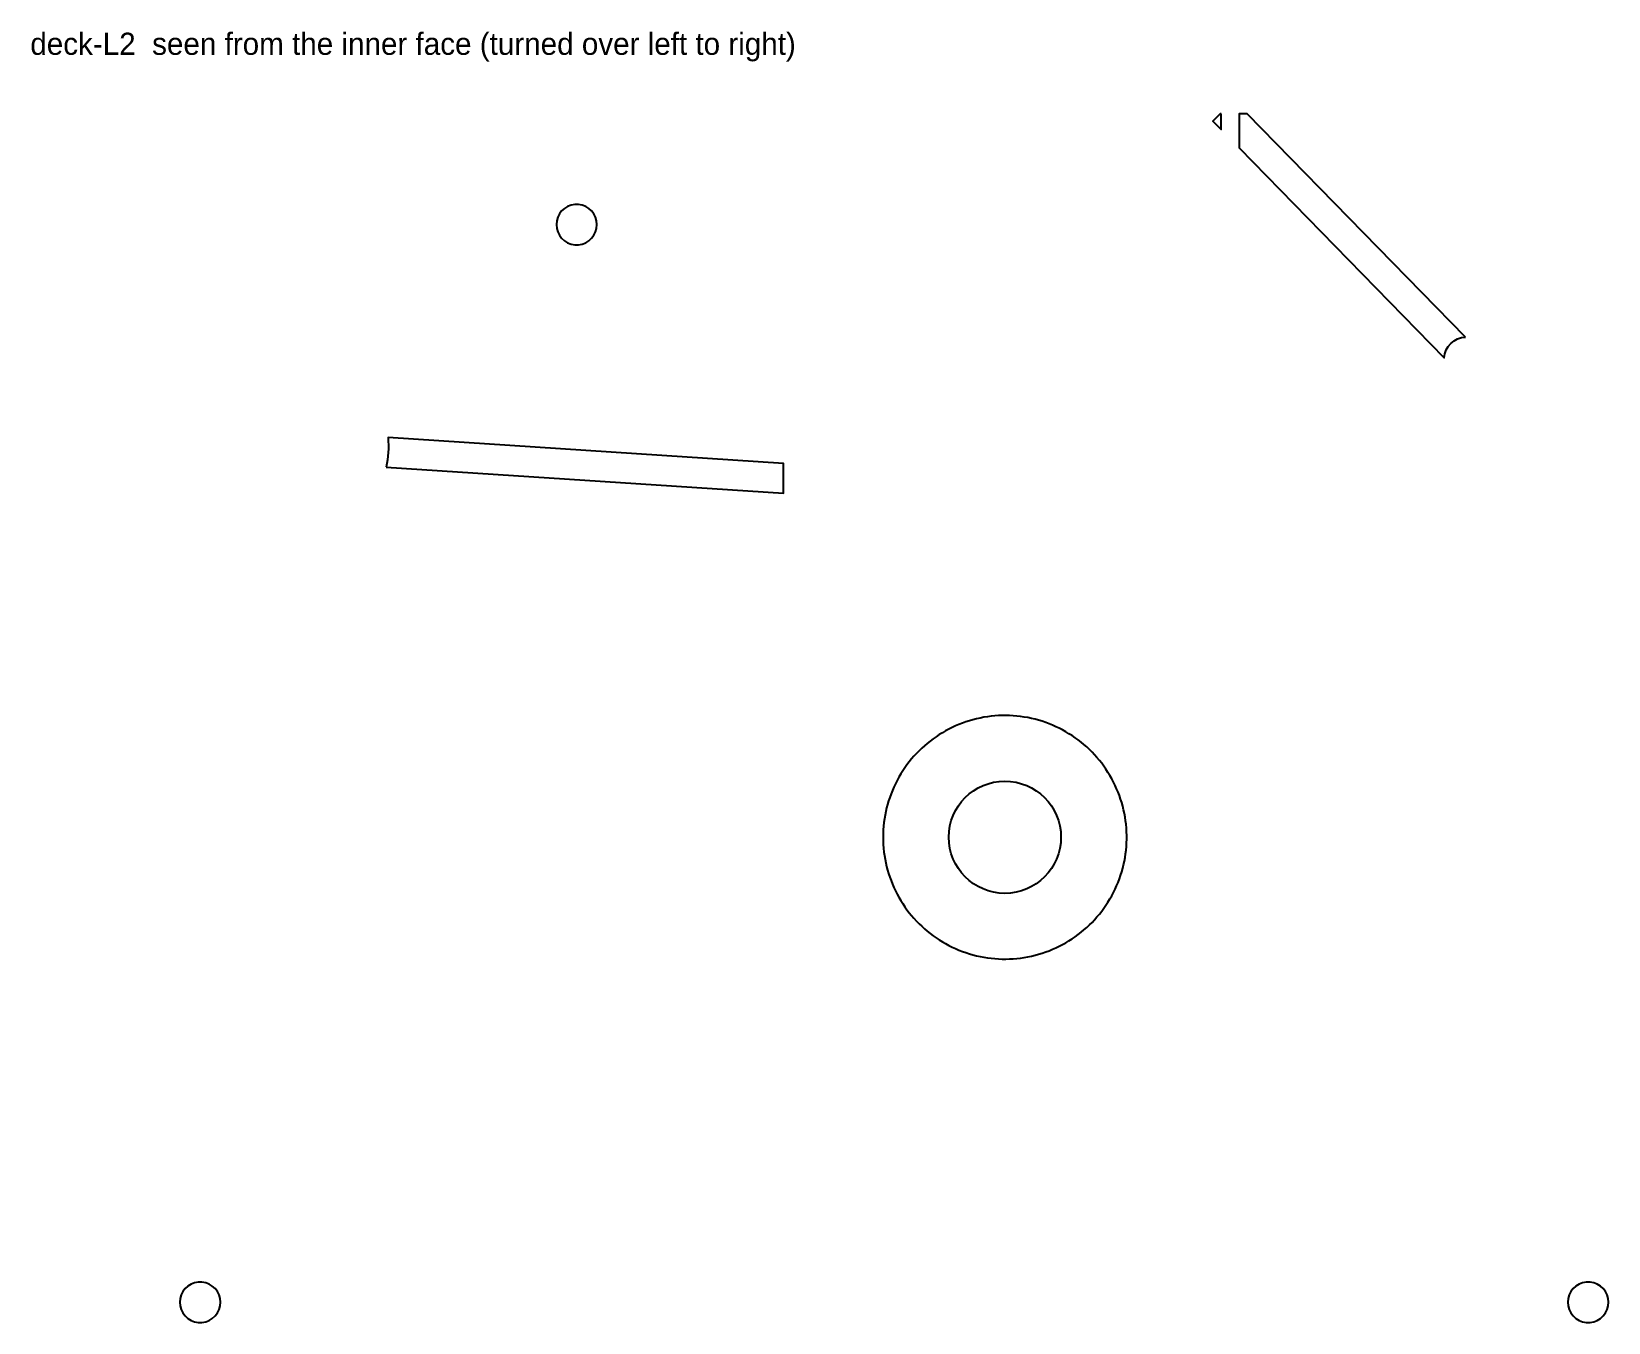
# Model space of a CAD drawing. Header units: millimetres. Extents: x 2 to 430, y 43 to 392.
import ezdxf

# ---------------------------------------------------------------- set-up
doc = ezdxf.new("R2010")
doc.units = ezdxf.units.MM
for name, color, linetype in [('NOTES', 7, 'Continuous'), ('POCKET_10MM_UNDERSIDE', 6, 'Continuous'), ('POCKET_11MM_UNDERSIDE', 6, 'Continuous'), ('POCKET_3MM_UNDERSIDE', 6, 'Continuous'), ('REF_THROUGH', 8, 'Continuous')]:
    doc.layers.add(name, color=color, linetype=linetype)

msp = doc.modelspace()

# ---------------------------------------------------------------- linework, layer by layer
at = {"layer": 'POCKET_10MM_UNDERSIDE'}
for points in [[(144.5, 340), (144.59, 338.99), (144.87, 338.01), (145.32, 337.1), (145.94, 336.29), (146.69, 335.61), (147.55, 335.08), (148.49, 334.71), (149.49, 334.52), (150.51, 334.52), (151.51, 334.71), (152.45, 335.08), (153.31, 335.61), (154.06, 336.29), (154.68, 337.1), (155.13, 338.01), (155.41, 338.99), (155.5, 340), (155.41, 341.01), (155.13, 341.99), (154.68, 342.9), (154.06, 343.71), (153.31, 344.39), (152.45, 344.92), (151.51, 345.29), (150.51, 345.48), (149.49, 345.48), (148.49, 345.29), (147.55, 344.92), (146.69, 344.39), (145.94, 343.71), (145.32, 342.9), (144.87, 341.99), (144.59, 341.01), (144.5, 340)], [(42.5, 48), (42.59, 46.99), (42.87, 46.01), (43.32, 45.1), (43.94, 44.29), (44.69, 43.61), (45.55, 43.08), (46.49, 42.71), (47.49, 42.52), (48.51, 42.52), (49.51, 42.71), (50.45, 43.08), (51.31, 43.61), (52.06, 44.29), (52.68, 45.1), (53.13, 46.01), (53.41, 46.99), (53.5, 48), (53.41, 49.01), (53.13, 49.99), (52.68, 50.9), (52.06, 51.71), (51.31, 52.39), (50.45, 52.92), (49.51, 53.29), (48.51, 53.48), (47.49, 53.48), (46.49, 53.29), (45.55, 52.92), (44.69, 52.39), (43.94, 51.71), (43.32, 50.9), (42.87, 49.99), (42.59, 49.01), (42.5, 48)], [(418.5, 48), (418.59, 46.99), (418.87, 46.01), (419.32, 45.1), (419.94, 44.29), (420.69, 43.61), (421.55, 43.08), (422.49, 42.71), (423.49, 42.52), (424.51, 42.52), (425.51, 42.71), (426.45, 43.08), (427.31, 43.61), (428.06, 44.29), (428.68, 45.1), (429.13, 46.01), (429.41, 46.99), (429.5, 48), (429.41, 49.01), (429.13, 49.99), (428.68, 50.9), (428.06, 51.71), (427.31, 52.39), (426.45, 52.92), (425.51, 53.29), (424.51, 53.48), (423.49, 53.48), (422.49, 53.29), (421.55, 52.92), (420.69, 52.39), (419.94, 51.71), (419.32, 50.9), (418.87, 49.99), (418.59, 49.01), (418.5, 48)]]:
    msp.add_lwpolyline(points, close=True, dxfattribs=at)
at = {"layer": 'POCKET_11MM_UNDERSIDE'}
msp.add_lwpolyline([(233, 174), (233.02, 173), (233.06, 172), (233.14, 171), (233.24, 170), (233.38, 169.01), (233.55, 168.02), (233.74, 167.04), (233.97, 166.07), (234.22, 165.1), (234.51, 164.14), (234.82, 163.19), (235.17, 162.24), (235.54, 161.31), (235.94, 160.39), (236.36, 159.49), (236.82, 158.6), (237.3, 157.72), (237.8, 156.85), (238.34, 156.01), (238.9, 155.17), (239.48, 154.36), (240.09, 153.56), (240.72, 152.79), (241.38, 152.03), (242.05, 151.29), (242.75, 150.58), (243.48, 149.88), (244.22, 149.21), (244.98, 148.56), (245.76, 147.93), (246.56, 147.33), (247.38, 146.75), (248.22, 146.2), (249.07, 145.67), (249.94, 145.17), (250.82, 144.7), (251.71, 144.25), (252.62, 143.83), (253.55, 143.44), (254.48, 143.08), (255.42, 142.74), (256.38, 142.43), (257.34, 142.16), (258.31, 141.91), (259.29, 141.69), (260.27, 141.5), (261.26, 141.34), (262.25, 141.21), (263.25, 141.11), (264.25, 141.05), (265.25, 141.01), (266.25, 141), (267.25, 141.02), (268.25, 141.08), (269.25, 141.16), (270.25, 141.27), (271.24, 141.42), (272.22, 141.59), (273.2, 141.8), (274.18, 142.03), (275.14, 142.29), (276.1, 142.58), (277.05, 142.91), (277.99, 143.26), (278.92, 143.63), (279.83, 144.04), (280.74, 144.47), (281.63, 144.93), (282.5, 145.42), (283.36, 145.94), (284.2, 146.47), (285.03, 147.04), (285.84, 147.63), (286.63, 148.24), (287.4, 148.88), (288.16, 149.54), (288.89, 150.23), (289.6, 150.93), (290.29, 151.66), (290.95, 152.41), (291.6, 153.17), (292.22, 153.96), (292.81, 154.77), (293.39, 155.59), (293.93, 156.43), (294.45, 157.28), (294.95, 158.15), (295.41, 159.04), (295.86, 159.94), (296.27, 160.85), (296.65, 161.78), (297.01, 162.71), (297.34, 163.66), (297.64, 164.62), (297.91, 165.58), (298.15, 166.55), (298.36, 167.53), (298.54, 168.52), (298.69, 169.51), (298.81, 170.5), (298.91, 171.5), (298.97, 172.5), (299, 173.5), (299, 174.5), (298.97, 175.5), (298.91, 176.5), (298.81, 177.5), (298.69, 178.49), (298.54, 179.48), (298.36, 180.47), (298.15, 181.45), (297.91, 182.42), (297.64, 183.38), (297.34, 184.34), (297.01, 185.29), (296.65, 186.22), (296.27, 187.15), (295.86, 188.06), (295.41, 188.96), (294.95, 189.85), (294.45, 190.72), (293.93, 191.57), (293.39, 192.41), (292.81, 193.23), (292.22, 194.04), (291.6, 194.83), (290.95, 195.59), (290.29, 196.34), (289.6, 197.07), (288.89, 197.77), (288.16, 198.46), (287.4, 199.12), (286.63, 199.76), (285.84, 200.37), (285.03, 200.96), (284.2, 201.53), (283.36, 202.06), (282.5, 202.58), (281.63, 203.07), (280.74, 203.53), (279.83, 203.96), (278.92, 204.37), (277.99, 204.74), (277.05, 205.09), (276.1, 205.42), (275.14, 205.71), (274.18, 205.97), (273.2, 206.2), (272.22, 206.41), (271.24, 206.58), (270.25, 206.73), (269.25, 206.84), (268.25, 206.92), (267.25, 206.98), (266.25, 207), (265.25, 206.99), (264.25, 206.95), (263.25, 206.89), (262.25, 206.79), (261.26, 206.66), (260.27, 206.5), (259.29, 206.31), (258.31, 206.09), (257.34, 205.84), (256.38, 205.57), (255.42, 205.26), (254.48, 204.92), (253.55, 204.56), (252.62, 204.17), (251.71, 203.75), (250.82, 203.3), (249.94, 202.83), (249.07, 202.33), (248.22, 201.8), (247.38, 201.25), (246.56, 200.67), (245.76, 200.07), (244.98, 199.44), (244.22, 198.79), (243.48, 198.12), (242.75, 197.42), (242.05, 196.71), (241.38, 195.97), (240.72, 195.21), (240.09, 194.44), (239.48, 193.64), (238.9, 192.83), (238.34, 191.99), (237.8, 191.15), (237.3, 190.28), (236.82, 189.4), (236.36, 188.51), (235.94, 187.61), (235.54, 186.69), (235.17, 185.76), (234.82, 184.81), (234.51, 183.86), (234.22, 182.9), (233.97, 181.93), (233.74, 180.96), (233.55, 179.98), (233.38, 178.99), (233.24, 178), (233.14, 177), (233.06, 176), (233.02, 175), (233, 174)], close=True, dxfattribs=at)
at = {"layer": 'POCKET_3MM_UNDERSIDE'}
for points in [[(324.55, 370), (324.32, 370), (322.34, 368.07), (324.55, 365.81), (324.55, 370)], [(390.74, 309.51), (331.64, 370), (329.45, 370), (329.45, 360.79), (385.01, 303.92), (385.19, 305), (385.55, 306.03), (386.1, 306.98), (386.81, 307.81), (387.66, 308.5), (388.61, 309.02), (389.65, 309.37), (390.74, 309.51)], [(98.39, 274.3), (206, 267.25), (206, 275.27), (98.92, 282.29), (98.98, 281.29), (99, 280.28), (98.99, 279.28), (98.94, 278.28), (98.86, 277.28), (98.74, 276.28), (98.58, 275.29), (98.39, 274.3)]]:
    msp.add_lwpolyline(points, close=True, dxfattribs=at)
at = {"layer": 'REF_THROUGH'}
msp.add_circle((266, 174), 15.2, dxfattribs=at)

# ---------------------------------------------------------------- texts
at = {"layer": 'NOTES'}
msp.add_text('deck-L2  seen from the inner face (turned over left to right)', height=6, dxfattribs=at).set_placement((2, 386))

doc.saveas('drawing.dxf')
